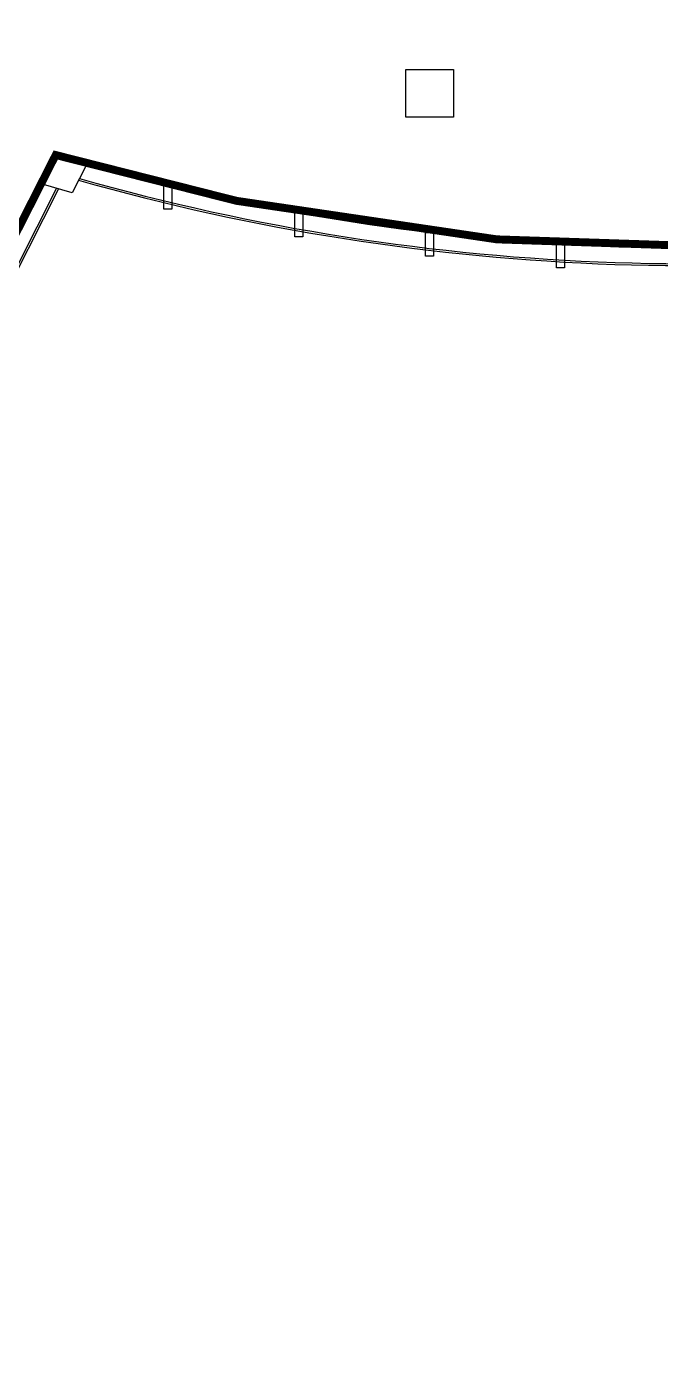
# Model space of a CAD drawing. Header units: millimetres. Extents: x 1710 to 94914, y 1329 to 63037.
# Drawn here: x 45000 to 52991, y 13099 to 29838 of the extents above; entities that cross this region are included whole.
import ezdxf

# ---------------------------------------------------------------- set-up
doc = ezdxf.new("R2010")
doc.units = ezdxf.units.MM
doc.header["$LTSCALE"] = 120
doc.layers.add('6구역', color=51, linetype='Continuous')
doc.layers.add('ARCH', color=9, linetype='Continuous')

msp = doc.modelspace()

# ---------------------------------------------------------------- linework, layer by layer
at = {"layer": '6구역', "linetype": 'Continuous', "const_width": 100, "elevation": 0}
msp.add_lwpolyline([(25778.8, 44357), (23571.3, 44357), (23571.3, 28344.1), (29881.3, 28344.3), (29881.3, 29394.2), (33086.3, 29394.2), (33086.3, 28794.2), (40481.3, 28794.2), (40481.3, 28562.8), (44815.8, 27130.2), (45367.1, 28216.9), (47646.4, 27639), (50928.6, 27153), (53956.4, 27051.3)], dxfattribs=at)
at = {"layer": 'ARCH', "color": 9}
for p, q in [((49781.3, 29294.2, 0), (50381.3, 29294.2, 0)), ((49781.3, 28694.2, 0), (49781.3, 29294.2, 0)), ((50381.3, 29294.2, 0), (50381.3, 28694.2, 0)), ((50381.3, 28694.2, 0), (49781.3, 28694.2, 0)), ((45367.1, 28216.9, 0), (37839, 13368.2, 0)), ((45183.6, 27854.3, 0), (45367.1, 28216.9, 0)), ((45367.1, 28216.9, 0), (45757.9, 28103.2, 0)), ((45757.9, 28103.2, 0), (45574, 27740.5, 0)), ((45378.6, 27797.4, 0), (37941.5, 13128.1, 0)), ((45402.1, 27790.6, 0), (37953.8, 13099.3, 0)), ((45574, 27740.5, 0), (45183.6, 27854.3, 0)), ((46731.3, 27534.4, 0), (46731.3, 27834.4, 0)), ((46731.3, 27834.4, 0), (46831.3, 27834.4, 0)), ((46831.3, 27834.4, 0), (46831.3, 27534.4, 0)), ((46831.3, 27534.4, 0), (46731.3, 27534.4, 0)), ((48381.3, 27186.4, 0), (48381.3, 27486.4, 0)), ((48381.3, 27486.4, 0), (48481.3, 27486.4, 0)), ((48481.3, 27486.4, 0), (48481.3, 27186.4, 0)), ((48481.3, 27186.4, 0), (48381.3, 27186.4, 0)), ((50031.1, 26940.6, 0), (50031.1, 27240.6, 0)), ((50031.1, 27240.6, 0), (50131.1, 27240.6, 0)), ((50131.1, 27240.6, 0), (50131.1, 26940.6, 0)), ((51681.3, 26794, 0), (51681.3, 27094, 0)), ((51681.3, 27094, 0), (51781.3, 27094, 0)), ((51781.3, 27094, 0), (51781.3, 26794, 0)), ((50131.1, 26940.6, 0), (50031.1, 26940.6, 0)), ((51781.3, 26794, 0), (51681.3, 26794, 0))]:
    msp.add_line(p, q, dxfattribs=at)
for radius, start, end in [(27998.7, 254.19973, 282.05973), (28222.7, 254.11066, 281.9626), (28198.7, 254.12013, 281.97293)]:
    msp.add_arc((53381.5, 55044.1, 0), radius, start, end, dxfattribs=at)

doc.saveas('drawing.dxf')
